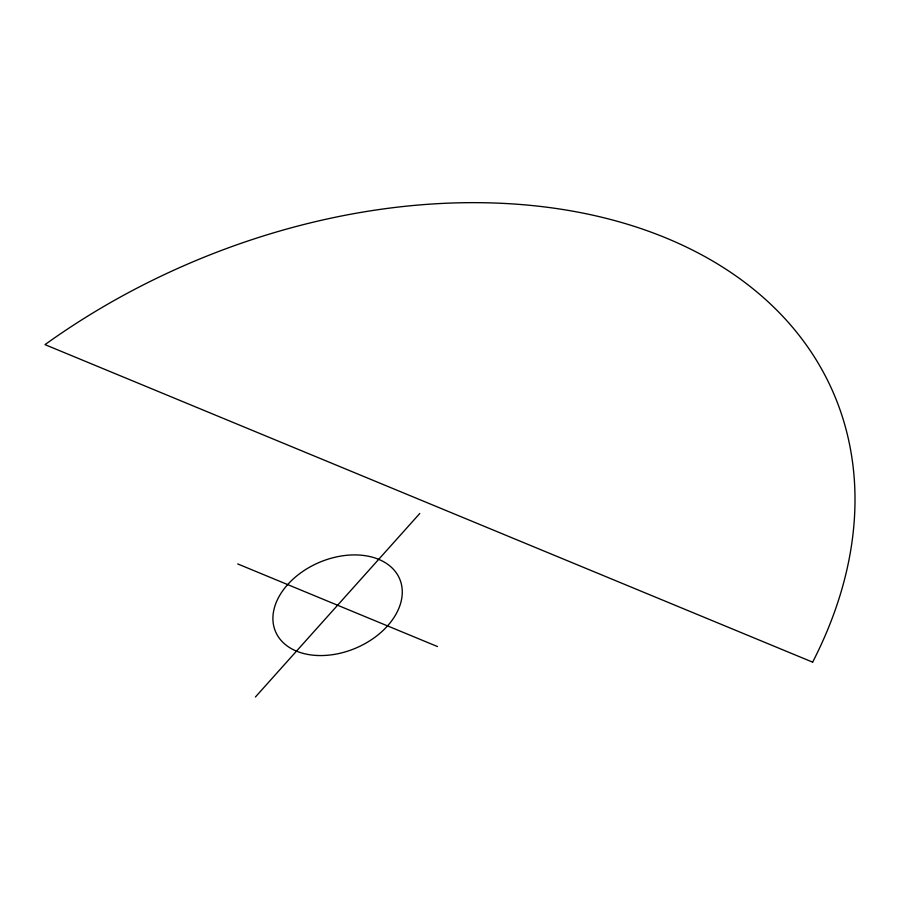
<?xml version="1.0" encoding="UTF-8"?>
<svg xmlns="http://www.w3.org/2000/svg" width="900" height="900" viewBox="0 0 900 900"><rect width="100%" height="100%" fill="white"/><g stroke="black" fill="none" stroke-linecap="round" stroke-linejoin="round"><path stroke-width="1.35" d="M255.398 697.016L419.794 513.461M237.724 563.929L437.468 646.549M812.633 662.153L45 344.632A539.37 372.645 -23 0 1 666.394 238.129A539.37 372.645 -23 0 1 812.633 662.153M317.048 655.481A67.421 46.575 -23 0 0 400.984 582.637A67.421 46.575 -23 0 0 294.761 577.609A67.421 46.575 -23 0 0 317.048 655.481"/></g></svg>
